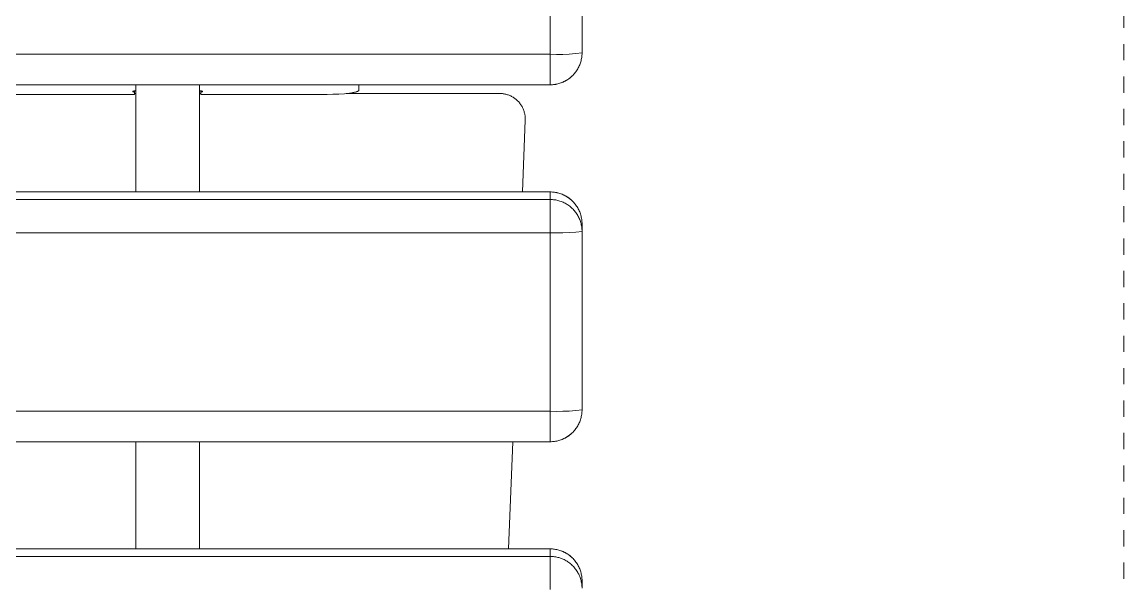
# Model space of a CAD drawing. Header units: inches. Extents: x -16 to 183, y -17 to 123.
# Drawn here: x 59.72 to 66.53, y 80.68 to 84.17 of the extents above; entities that cross this region are included whole.
import ezdxf

# ---------------------------------------------------------------- set-up
doc = ezdxf.new("R2010")
doc.units = ezdxf.units.IN
doc.linetypes.add('HIDDEN', pattern=[1.905, 1.27, -0.635])
doc.layers.add('ZANO_R', color=7, linetype='Continuous', lineweight=0)
doc.layers.add('ZANO_R_przerywana', color=250, linetype='HIDDEN', lineweight=0)

msp = doc.modelspace()

# ---------------------------------------------------------------- linework, layer by layer
at = {"layer": 'ZANO_R'}
for p, q in [((62.98564, 83.97216), (62.98564, 85.07354)), ((63.18249, 84.69473), (63.18249, 83.98047)), ((63.18249, 84.10251), (63.18249, 84.02721)), ((-7.48676, 83.97216), (62.98564, 83.97216)), ((62.98564, 83.83726), (62.98564, 83.97216)), ((62.98564, 83.97216), (63.02508, 83.97117)), ((63.02508, 83.97117), (63.06453, 83.97151)), ((63.06453, 83.97151), (63.10394, 83.97317)), ((63.10394, 83.97317), (63.14328, 83.97616)), ((63.14328, 83.97616), (63.18249, 83.98047)), ((63.17281, 83.9195), (63.17057, 83.91301)), ((63.17483, 83.92607), (63.17281, 83.9195)), ((63.17661, 83.9327), (63.17483, 83.92607)), ((63.17816, 83.93939), (63.17661, 83.9327)), ((63.17947, 83.94613), (63.17816, 83.93939)), ((63.18055, 83.95291), (63.17947, 83.94613)), ((63.1814, 83.95973), (63.18055, 83.95291)), ((63.182, 83.96657), (63.1814, 83.95973)), ((63.18237, 83.97342), (63.182, 83.96657)), ((63.18249, 83.98029), (63.18237, 83.97342)), ((63.13187, 83.84868), (63.12718, 83.84366)), ((63.13637, 83.85386), (63.13187, 83.84868)), ((63.1407, 83.8592), (63.13637, 83.85386)), ((63.14483, 83.86468), (63.1407, 83.8592)), ((63.14877, 83.8703), (63.14483, 83.86468)), ((63.15252, 83.87606), (63.14877, 83.8703)), ((63.15606, 83.88194), (63.15252, 83.87606)), ((63.15939, 83.88795), (63.15606, 83.88194)), ((63.16251, 83.89406), (63.15939, 83.88795)), ((63.16542, 83.90028), (63.16251, 83.89406)), ((63.16811, 83.9066), (63.16542, 83.90028)), ((63.17057, 83.91301), (63.16811, 83.9066)), ((62.98564, 83.7838), (-7.48676, 83.7838)), ((62.98564, 83.78362), (-7.48676, 83.78362)), ((60.42659, 83.12232), (60.42659, 83.7838)), ((60.82029, 83.12232), (60.82029, 83.7838)), ((61.80454, 83.75094), (61.80454, 83.7838)), ((62.98564, 83.79579), (62.98564, 83.83726)), ((62.98564, 83.78618), (62.98564, 83.79579)), ((62.98564, 83.7841), (62.98564, 83.78618)), ((62.98564, 83.78368), (62.98564, 83.7841)), ((62.99244, 83.78392), (62.98564, 83.7838)), ((62.99251, 83.78374), (62.98564, 83.78362)), ((62.98564, 83.78362), (62.98564, 83.78368)), ((62.98564, 83.78366), (62.98564, 83.78363)), ((62.98564, 83.78363), (62.98564, 83.78363)), ((62.98564, 83.78363), (62.98564, 83.78362)), ((62.99922, 83.78427), (62.99244, 83.78392)), ((62.99937, 83.7841), (62.99251, 83.78374)), ((63.00599, 83.78485), (62.99922, 83.78427)), ((63.00621, 83.7847), (62.99937, 83.7841)), ((63.01274, 83.78567), (63.00599, 83.78485)), ((63.01302, 83.78554), (63.00621, 83.7847)), ((63.01945, 83.78672), (63.01274, 83.78567)), ((63.01981, 83.78661), (63.01302, 83.78554)), ((63.02612, 83.788), (63.01945, 83.78672)), ((63.02655, 83.78792), (63.01981, 83.78661)), ((63.03275, 83.78951), (63.02612, 83.788)), ((63.03324, 83.78946), (63.02655, 83.78792)), ((63.03931, 83.79125), (63.03275, 83.78951)), ((63.03987, 83.79124), (63.03324, 83.78946)), ((63.04582, 83.79321), (63.03931, 83.79125)), ((63.04644, 83.79325), (63.03987, 83.79124)), ((63.05225, 83.7954), (63.04582, 83.79321)), ((63.05293, 83.79548), (63.04644, 83.79325)), ((63.05861, 83.79781), (63.05225, 83.7954)), ((63.05934, 83.79794), (63.05293, 83.79548)), ((63.06487, 83.80043), (63.05861, 83.79781)), ((63.06566, 83.80062), (63.05934, 83.79794)), ((63.07105, 83.80327), (63.06487, 83.80043)), ((63.07189, 83.80352), (63.06566, 83.80062)), ((63.07712, 83.80633), (63.07105, 83.80327)), ((63.07801, 83.80664), (63.07189, 83.80352)), ((63.08308, 83.80958), (63.07712, 83.80633)), ((63.08401, 83.80997), (63.07801, 83.80664)), ((63.08892, 83.81305), (63.08308, 83.80958)), ((63.0899, 83.8135), (63.08401, 83.80997)), ((63.09465, 83.81671), (63.08892, 83.81305)), ((63.09566, 83.81724), (63.0899, 83.8135)), ((63.10024, 83.82057), (63.09465, 83.81671)), ((63.10129, 83.82118), (63.09566, 83.81724)), ((63.1057, 83.82461), (63.10024, 83.82057)), ((63.10677, 83.82531), (63.10129, 83.82118)), ((63.11101, 83.82885), (63.1057, 83.82461)), ((63.11211, 83.82963), (63.10677, 83.82531)), ((63.11618, 83.83326), (63.11101, 83.82885)), ((63.1173, 83.83413), (63.11211, 83.82963)), ((63.12119, 83.83785), (63.11618, 83.83326)), ((63.12232, 83.83881), (63.1173, 83.83413)), ((63.12718, 83.84366), (63.12232, 83.83881)), ((59.63919, 83.72476), (60.41872, 83.72476)), ((60.40718, 83.74256), (60.40719, 83.7426)), ((60.40718, 83.74253), (60.40718, 83.74256)), ((60.40718, 83.74249), (60.40718, 83.74253)), ((60.40719, 83.74246), (60.40718, 83.74249)), ((60.40719, 83.74263), (60.4072, 83.74266)), ((60.40719, 83.7426), (60.40719, 83.74263)), ((60.40719, 83.74243), (60.40719, 83.74246)), ((60.4072, 83.74239), (60.40719, 83.74243)), ((60.4072, 83.7427), (60.40721, 83.74273)), ((60.4072, 83.74266), (60.4072, 83.7427)), ((60.4072, 83.74236), (60.4072, 83.74239)), ((60.40721, 83.74232), (60.4072, 83.74236)), ((60.40721, 83.74273), (60.40722, 83.74276)), ((60.40722, 83.74229), (60.40721, 83.74232)), ((60.40722, 83.74276), (60.40724, 83.7428)), ((60.40724, 83.74226), (60.40722, 83.74229)), ((60.40724, 83.7428), (60.40725, 83.74283)), ((60.40725, 83.74222), (60.40724, 83.74226)), ((60.40725, 83.74283), (60.40727, 83.74287)), ((60.40727, 83.74219), (60.40725, 83.74222)), ((60.40727, 83.74287), (60.40728, 83.7429)), ((60.40728, 83.74216), (60.40727, 83.74219)), ((60.40728, 83.7429), (60.4073, 83.74293)), ((60.4073, 83.74212), (60.40728, 83.74216)), ((60.4073, 83.74293), (60.40732, 83.74297)), ((60.40732, 83.74209), (60.4073, 83.74212)), ((60.40732, 83.74297), (60.40735, 83.743)), ((60.40735, 83.74205), (60.40732, 83.74209)), ((60.40735, 83.743), (60.40737, 83.74303)), ((60.40737, 83.74202), (60.40735, 83.74205)), ((60.40737, 83.74303), (60.40739, 83.74307)), ((60.40739, 83.74199), (60.40737, 83.74202)), ((60.40739, 83.74307), (60.40742, 83.7431)), ((60.40742, 83.74195), (60.40739, 83.74199)), ((60.40742, 83.7431), (60.40745, 83.74314)), ((60.40745, 83.74192), (60.40742, 83.74195)), ((60.40745, 83.74314), (60.40748, 83.74317)), ((60.40748, 83.74189), (60.40745, 83.74192)), ((60.40748, 83.74317), (60.40751, 83.7432)), ((60.40751, 83.74185), (60.40748, 83.74189)), ((60.40751, 83.7432), (60.40755, 83.74324)), ((60.40755, 83.74182), (60.40751, 83.74185)), ((60.40755, 83.74324), (60.40758, 83.74327)), ((60.40758, 83.74179), (60.40755, 83.74182)), ((60.40758, 83.74327), (60.40762, 83.7433)), ((60.40762, 83.74175), (60.40758, 83.74179)), ((60.40762, 83.7433), (60.40766, 83.74334)), ((60.40766, 83.74172), (60.40762, 83.74175)), ((60.40766, 83.74334), (60.4077, 83.74337)), ((60.4077, 83.74169), (60.40766, 83.74172)), ((60.4077, 83.74337), (60.40774, 83.7434)), ((60.40774, 83.74165), (60.4077, 83.74169)), ((60.40774, 83.7434), (60.40778, 83.74344)), ((60.40778, 83.74162), (60.40774, 83.74165)), ((60.40778, 83.74344), (60.40783, 83.74347)), ((60.40783, 83.74159), (60.40778, 83.74162)), ((60.40783, 83.74347), (60.40792, 83.74353)), ((60.40792, 83.74152), (60.40783, 83.74159)), ((60.40792, 83.74353), (60.40802, 83.7436)), ((60.40802, 83.74146), (60.40792, 83.74152)), ((60.40802, 83.7436), (60.40813, 83.74367)), ((60.40813, 83.74139), (60.40802, 83.74146)), ((60.40813, 83.74367), (60.40824, 83.74373)), ((60.40824, 83.74132), (60.40813, 83.74139)), ((60.40824, 83.74373), (60.40836, 83.7438)), ((60.40836, 83.74126), (60.40824, 83.74132)), ((60.40836, 83.7438), (60.40848, 83.74386)), ((60.40848, 83.74119), (60.40836, 83.74126)), ((60.40848, 83.74386), (60.40861, 83.74393)), ((60.40861, 83.74113), (60.40848, 83.74119)), ((60.40861, 83.74393), (60.40875, 83.74399)), ((60.40875, 83.74107), (60.40861, 83.74113)), ((60.40875, 83.74399), (60.40904, 83.74412)), ((60.40904, 83.74094), (60.40875, 83.74107)), ((60.40904, 83.74412), (60.40935, 83.74424)), ((60.40935, 83.74081), (60.40904, 83.74094)), ((60.40935, 83.74424), (60.40969, 83.74437)), ((60.40969, 83.74069), (60.40935, 83.74081)), ((60.40969, 83.74437), (60.41004, 83.74449)), ((60.41004, 83.74057), (60.40969, 83.74069)), ((60.41004, 83.74449), (60.41042, 83.74461)), ((60.41042, 83.74045), (60.41004, 83.74057)), ((60.41042, 83.74461), (60.41124, 83.74484)), ((60.41124, 83.74021), (60.41042, 83.74045)), ((60.41124, 83.74484), (60.41213, 83.74507)), ((60.41213, 83.73999), (60.41124, 83.74021)), ((60.41213, 83.74507), (60.41309, 83.74529)), ((60.41309, 83.73977), (60.41213, 83.73999)), ((60.41309, 83.74529), (60.41411, 83.74549)), ((60.41411, 83.73956), (60.41309, 83.73977)), ((60.41411, 83.74549), (60.41633, 83.74588)), ((60.41633, 83.73917), (60.41411, 83.73956)), ((60.41633, 83.74588), (60.41872, 83.74623)), ((60.41872, 83.73883), (60.41633, 83.73917)), ((60.41872, 83.74623), (60.42265, 83.74669)), ((60.41872, 83.73883), (60.41872, 83.74623)), ((60.41872, 83.72476), (60.41872, 83.73883)), ((60.42659, 83.72999), (60.41872, 83.72999)), ((60.42265, 83.74669), (60.42659, 83.74704)), ((60.82029, 83.74704), (60.82423, 83.74669)), ((60.82816, 83.72999), (60.82029, 83.72999)), ((60.82423, 83.74669), (60.82816, 83.74623)), ((60.82816, 83.74623), (60.83055, 83.74588)), ((60.82816, 83.74623), (60.82816, 83.73883)), ((60.83055, 83.73917), (60.82816, 83.73883)), ((60.82816, 83.73883), (60.82816, 83.72476)), ((60.82816, 83.72476), (61.60769, 83.72476)), ((60.83055, 83.74588), (60.83276, 83.74549)), ((60.83276, 83.73956), (60.83055, 83.73917)), ((60.83276, 83.74549), (60.83379, 83.74529)), ((60.83379, 83.73977), (60.83276, 83.73956)), ((60.83379, 83.74529), (60.83475, 83.74507)), ((60.83475, 83.73999), (60.83379, 83.73977)), ((60.83475, 83.74507), (60.83564, 83.74484)), ((60.83564, 83.74021), (60.83475, 83.73999)), ((60.83564, 83.74484), (60.83646, 83.74461)), ((60.83646, 83.74045), (60.83564, 83.74021)), ((60.83646, 83.74461), (60.83683, 83.74449)), ((60.83683, 83.74057), (60.83646, 83.74045)), ((60.83683, 83.74449), (60.83719, 83.74437)), ((60.83719, 83.74069), (60.83683, 83.74057)), ((60.83719, 83.74437), (60.83753, 83.74424)), ((60.83753, 83.74081), (60.83719, 83.74069)), ((60.83753, 83.74424), (60.83784, 83.74412)), ((60.83784, 83.74094), (60.83753, 83.74081)), ((60.83784, 83.74412), (60.83813, 83.74399)), ((60.83813, 83.74107), (60.83784, 83.74094)), ((60.83813, 83.74399), (60.83827, 83.74393)), ((60.83827, 83.74113), (60.83813, 83.74107)), ((60.83827, 83.74393), (60.8384, 83.74386)), ((60.8384, 83.74119), (60.83827, 83.74113)), ((60.8384, 83.74386), (60.83852, 83.7438)), ((60.83852, 83.74126), (60.8384, 83.74119)), ((60.83852, 83.7438), (60.83864, 83.74373)), ((60.83864, 83.74132), (60.83852, 83.74126)), ((60.83864, 83.74373), (60.83875, 83.74367)), ((60.83875, 83.74139), (60.83864, 83.74132)), ((60.83875, 83.74367), (60.83886, 83.7436)), ((60.83886, 83.74146), (60.83875, 83.74139)), ((60.83886, 83.7436), (60.83896, 83.74353)), ((60.83896, 83.74152), (60.83886, 83.74146)), ((60.83896, 83.74353), (60.83905, 83.74347)), ((60.83905, 83.74159), (60.83896, 83.74152)), ((60.83905, 83.74347), (60.8391, 83.74344)), ((60.8391, 83.74162), (60.83905, 83.74159)), ((60.8391, 83.74344), (60.83914, 83.7434)), ((60.83914, 83.74165), (60.8391, 83.74162)), ((60.83914, 83.7434), (60.83918, 83.74337)), ((60.83918, 83.74169), (60.83914, 83.74165)), ((60.83918, 83.74337), (60.83922, 83.74334)), ((60.83922, 83.74172), (60.83918, 83.74169)), ((60.83922, 83.74334), (60.83926, 83.7433)), ((60.83926, 83.74175), (60.83922, 83.74172)), ((60.83926, 83.7433), (60.8393, 83.74327)), ((60.8393, 83.74179), (60.83926, 83.74175)), ((60.8393, 83.74327), (60.83933, 83.74324)), ((60.83933, 83.74182), (60.8393, 83.74179)), ((60.83933, 83.74324), (60.83937, 83.7432)), ((60.83937, 83.74185), (60.83933, 83.74182)), ((60.83937, 83.7432), (60.8394, 83.74317)), ((60.8394, 83.74189), (60.83937, 83.74185)), ((60.8394, 83.74317), (60.83943, 83.74314)), ((60.83943, 83.74192), (60.8394, 83.74189)), ((60.83943, 83.74314), (60.83946, 83.7431)), ((60.83946, 83.74195), (60.83943, 83.74192)), ((60.83946, 83.7431), (60.83948, 83.74307)), ((60.83948, 83.74199), (60.83946, 83.74195)), ((60.83948, 83.74307), (60.83951, 83.74303)), ((60.83951, 83.74202), (60.83948, 83.74199)), ((60.83951, 83.74303), (60.83953, 83.743)), ((60.83953, 83.74205), (60.83951, 83.74202)), ((60.83953, 83.743), (60.83956, 83.74297)), ((60.83956, 83.74209), (60.83953, 83.74205)), ((60.83956, 83.74297), (60.83958, 83.74293)), ((60.83958, 83.74212), (60.83956, 83.74209)), ((60.83958, 83.74293), (60.8396, 83.7429)), ((60.8396, 83.74216), (60.83958, 83.74212)), ((60.8396, 83.7429), (60.83961, 83.74287)), ((60.83961, 83.74219), (60.8396, 83.74216)), ((60.83961, 83.74287), (60.83963, 83.74283)), ((60.83963, 83.74222), (60.83961, 83.74219)), ((60.83963, 83.74283), (60.83964, 83.7428)), ((60.83964, 83.74226), (60.83963, 83.74222)), ((60.83964, 83.7428), (60.83965, 83.74276)), ((60.83965, 83.74229), (60.83964, 83.74226)), ((60.83965, 83.74276), (60.83967, 83.74273)), ((60.83967, 83.74232), (60.83965, 83.74229)), ((60.83967, 83.74273), (60.83967, 83.7427)), ((60.83967, 83.7427), (60.83968, 83.74266)), ((60.83968, 83.74239), (60.83967, 83.74236)), ((60.83967, 83.74236), (60.83967, 83.74232)), ((60.83968, 83.74266), (60.83969, 83.74263)), ((60.83969, 83.74243), (60.83968, 83.74239)), ((60.83969, 83.74263), (60.83969, 83.7426)), ((60.83969, 83.7426), (60.83969, 83.74256)), ((60.83969, 83.74256), (60.8397, 83.74253)), ((60.8397, 83.74253), (60.83969, 83.74249)), ((60.83969, 83.74249), (60.83969, 83.74246)), ((60.83969, 83.74246), (60.83969, 83.74243)), ((61.60769, 83.72476), (61.64351, 83.7252)), ((61.64351, 83.7252), (61.68015, 83.7266)), ((61.68015, 83.7266), (61.71541, 83.72903)), ((61.71541, 83.72903), (61.73177, 83.73062)), ((62.67427, 83.72999), (61.72572, 83.72999)), ((61.73177, 83.73062), (61.74689, 83.73243)), ((61.74689, 83.73243), (61.76052, 83.73444)), ((61.76052, 83.73444), (61.76671, 83.73551)), ((61.76671, 83.73551), (61.77245, 83.73662)), ((61.77245, 83.73662), (61.77774, 83.73775)), ((61.77774, 83.73775), (61.78255, 83.73892)), ((61.78255, 83.73892), (61.78688, 83.7401)), ((61.78688, 83.7401), (61.78886, 83.7407)), ((61.78886, 83.7407), (61.79072, 83.74131)), ((61.79072, 83.74131), (61.79246, 83.74191)), ((61.79246, 83.74191), (61.79407, 83.74252)), ((61.79407, 83.74252), (61.79557, 83.74313)), ((61.79557, 83.74313), (61.79694, 83.74374)), ((61.79694, 83.74374), (61.79758, 83.74404)), ((61.79758, 83.74404), (61.7982, 83.74435)), ((61.7982, 83.74435), (61.79878, 83.74465)), ((61.79878, 83.74465), (61.79933, 83.74496)), ((61.79933, 83.74496), (61.79986, 83.74527)), ((61.79986, 83.74527), (61.80035, 83.74557)), ((61.80035, 83.74557), (61.80082, 83.74587)), ((61.80082, 83.74587), (61.80125, 83.74618)), ((61.80125, 83.74618), (61.80166, 83.74648)), ((61.80166, 83.74648), (61.80186, 83.74663)), ((61.80186, 83.74663), (61.80204, 83.74679)), ((61.80204, 83.74679), (61.80222, 83.74694)), ((61.80222, 83.74694), (61.8024, 83.74709)), ((61.8024, 83.74709), (61.80256, 83.74724)), ((61.80256, 83.74724), (61.80272, 83.74739)), ((61.80272, 83.74739), (61.80287, 83.74754)), ((61.80287, 83.74754), (61.80302, 83.74769)), ((61.80302, 83.74769), (61.80316, 83.74784)), ((61.80316, 83.74784), (61.80329, 83.74799)), ((61.80329, 83.74799), (61.80341, 83.74814)), ((61.80341, 83.74814), (61.80353, 83.74829)), ((61.80353, 83.74829), (61.80364, 83.74844)), ((61.80364, 83.74844), (61.80374, 83.74859)), ((61.80374, 83.74859), (61.80384, 83.74874)), ((61.80384, 83.74874), (61.80393, 83.74889)), ((61.80393, 83.74889), (61.80402, 83.74904)), ((61.80402, 83.74904), (61.8041, 83.74918)), ((61.8041, 83.74918), (61.80417, 83.74933)), ((61.80417, 83.74933), (61.80423, 83.74948)), ((61.80423, 83.74948), (61.80429, 83.74963)), ((61.80429, 83.74963), (61.80435, 83.74977)), ((61.80435, 83.74977), (61.80439, 83.74992)), ((61.80439, 83.74992), (61.80443, 83.75007)), ((61.80443, 83.75007), (61.80447, 83.75021)), ((61.80447, 83.75021), (61.80449, 83.75036)), ((61.80449, 83.75036), (61.80451, 83.75051)), ((61.80451, 83.75051), (61.80453, 83.75065)), ((61.80453, 83.75065), (61.80454, 83.7508)), ((61.80454, 83.7508), (61.80454, 83.75094)), ((62.67427, 83.72999), (62.67966, 83.7299)), ((62.67966, 83.7299), (62.68505, 83.72962)), ((62.68505, 83.72962), (62.69042, 83.72916)), ((62.69042, 83.72916), (62.69577, 83.72852)), ((62.69577, 83.72852), (62.7011, 83.72769)), ((62.7011, 83.72769), (62.7064, 83.72668)), ((62.7064, 83.72668), (62.71166, 83.72549)), ((62.71166, 83.72549), (62.71688, 83.72412)), ((62.71688, 83.72412), (62.72204, 83.72257)), ((62.72204, 83.72257), (62.72716, 83.72085)), ((62.72716, 83.72085), (62.7322, 83.71895)), ((62.7322, 83.71895), (62.73718, 83.71688)), ((62.73718, 83.71688), (62.74209, 83.71464)), ((62.74209, 83.71464), (62.74692, 83.71223)), ((62.74692, 83.71223), (62.75166, 83.70966)), ((62.75166, 83.70966), (62.75631, 83.70693)), ((62.75631, 83.70693), (62.76087, 83.70404)), ((62.76087, 83.70404), (62.76532, 83.701)), ((62.76532, 83.701), (62.76967, 83.69781)), ((62.76967, 83.69781), (62.7739, 83.69447)), ((62.7739, 83.69447), (62.77802, 83.69098)), ((62.77802, 83.69098), (62.78201, 83.68736)), ((62.78201, 83.68736), (62.78588, 83.6836)), ((62.78588, 83.6836), (62.78962, 83.67972)), ((62.78962, 83.67972), (62.79323, 83.6757)), ((62.79323, 83.6757), (62.79669, 83.67157)), ((62.79669, 83.67157), (62.80001, 83.66732)), ((62.80001, 83.66732), (62.80318, 83.66296)), ((62.80318, 83.66296), (62.8062, 83.65849)), ((62.8062, 83.65849), (62.80907, 83.65392)), ((62.80907, 83.65392), (62.81178, 83.64926)), ((62.81178, 83.64926), (62.81433, 83.6445)), ((62.81433, 83.6445), (62.81671, 83.63967)), ((62.81671, 83.63967), (62.81893, 83.63475)), ((62.81893, 83.63475), (62.82097, 83.62976)), ((62.82097, 83.62976), (62.82285, 83.6247)), ((62.82285, 83.6247), (62.82455, 83.61958)), ((62.82455, 83.61958), (62.82607, 83.61441)), ((62.82607, 83.61441), (62.82742, 83.60919)), ((62.82742, 83.60919), (62.82858, 83.60392)), ((62.82858, 83.60392), (62.82957, 83.59862)), ((62.82957, 83.59862), (62.83037, 83.59328)), ((62.83037, 83.59328), (62.83099, 83.58793)), ((62.83099, 83.58793), (62.83143, 83.58255)), ((62.83143, 83.58255), (62.83168, 83.57716)), ((62.83168, 83.57716), (62.83174, 83.57177)), ((62.81432, 83.12232), (62.83163, 83.56638)), ((62.83174, 83.57177), (62.83163, 83.56638)), ((-7.48676, 83.1225), (62.98564, 83.1225)), ((62.98564, 83.12232), (-7.48676, 83.12232)), ((62.98564, 83.1225), (62.99244, 83.12238)), ((62.98564, 83.12232), (62.98564, 83.12246)), ((62.98564, 83.07577), (62.98564, 83.12232)), ((62.98564, 83.12232), (62.99251, 83.1222)), ((62.99244, 83.12238), (62.99923, 83.12203)), ((62.99251, 83.1222), (62.99937, 83.12185)), ((62.99923, 83.12203), (63.00601, 83.12144)), ((62.99937, 83.12185), (63.00621, 83.12125)), ((63.00601, 83.12144), (63.01276, 83.12062)), ((63.00621, 83.12125), (63.01303, 83.12042)), ((63.01276, 83.12062), (63.01947, 83.11957)), ((63.01303, 83.12042), (63.01981, 83.11935)), ((63.01947, 83.11957), (63.02615, 83.11828)), ((63.01981, 83.11935), (63.02655, 83.11804)), ((63.02615, 83.11828), (63.03278, 83.11677)), ((63.02655, 83.11804), (63.03325, 83.1165)), ((63.03278, 83.11677), (63.03935, 83.11503)), ((63.03325, 83.1165), (63.03988, 83.11472)), ((63.03935, 83.11503), (63.04586, 83.11306)), ((63.03988, 83.11472), (63.04645, 83.11272)), ((63.04586, 83.11306), (63.0523, 83.11087)), ((63.04645, 83.11272), (63.05294, 83.11048)), ((63.0523, 83.11087), (63.05865, 83.10846)), ((63.05294, 83.11048), (63.05936, 83.10803)), ((63.05865, 83.10846), (63.06492, 83.10583)), ((63.05936, 83.10803), (63.06568, 83.10535)), ((63.06492, 83.10583), (63.0711, 83.10298)), ((63.06568, 83.10535), (63.07191, 83.10245)), ((63.0711, 83.10298), (63.07717, 83.09992)), ((63.07191, 83.10245), (63.07803, 83.09933)), ((63.07717, 83.09992), (63.08314, 83.09666)), ((63.07803, 83.09933), (63.08404, 83.096)), ((-7.48676, 83.07577), (62.98564, 83.07577)), ((62.98564, 82.87078), (62.98564, 83.07577)), ((62.98564, 83.07577), (62.99251, 83.07565)), ((62.99251, 83.07565), (62.99937, 83.0753)), ((62.99937, 83.0753), (63.00621, 83.0747)), ((63.00621, 83.0747), (63.01303, 83.07387)), ((63.01303, 83.07387), (63.01981, 83.0728)), ((63.01981, 83.0728), (63.02655, 83.07149)), ((63.02655, 83.07149), (63.03325, 83.06995)), ((63.03325, 83.06995), (63.03988, 83.06817)), ((63.03988, 83.06817), (63.04645, 83.06617)), ((63.04645, 83.06617), (63.05294, 83.06393)), ((63.05294, 83.06393), (63.05936, 83.06148)), ((63.05936, 83.06148), (63.06568, 83.0588)), ((63.06568, 83.0588), (63.07191, 83.0559)), ((63.07191, 83.0559), (63.07803, 83.05278)), ((63.07803, 83.05278), (63.08404, 83.04945)), ((63.08314, 83.09666), (63.08899, 83.09319)), ((63.08404, 83.096), (63.08992, 83.09247)), ((63.08404, 83.04945), (63.08992, 83.04592)), ((63.08899, 83.09319), (63.09471, 83.08952)), ((63.08992, 83.09247), (63.09569, 83.08873)), ((63.08992, 83.04592), (63.09569, 83.04218)), ((63.09471, 83.08952), (63.10031, 83.08565)), ((63.09569, 83.08873), (63.10131, 83.08479)), ((63.09569, 83.04218), (63.10131, 83.03824)), ((63.10031, 83.08565), (63.10576, 83.0816)), ((63.10131, 83.08479), (63.1068, 83.08066)), ((63.10131, 83.03824), (63.1068, 83.03411)), ((63.10576, 83.0816), (63.11108, 83.07736)), ((63.1068, 83.08066), (63.11214, 83.07634)), ((63.1068, 83.03411), (63.11214, 83.02979)), ((63.11108, 83.07736), (63.11624, 83.07293)), ((63.11214, 83.07634), (63.11733, 83.07184)), ((63.11624, 83.07293), (63.12125, 83.06834)), ((63.11733, 83.07184), (63.12235, 83.06716)), ((63.12235, 83.06716), (63.12721, 83.0623)), ((63.12721, 83.0623), (63.13189, 83.05728)), ((63.13189, 83.05728), (63.1364, 83.0521)), ((63.1364, 83.0521), (63.14073, 83.04677)), ((63.14073, 83.04677), (63.14486, 83.04128)), ((63.14486, 83.04128), (63.14881, 83.03566)), ((63.14881, 83.03566), (63.15255, 83.0299)), ((63.11214, 83.02979), (63.11733, 83.02529)), ((63.11733, 83.02529), (63.12235, 83.02061)), ((63.12235, 83.02061), (63.12721, 83.01575)), ((63.12721, 83.01575), (63.13189, 83.01073)), ((63.13189, 83.01073), (63.1364, 83.00555)), ((63.1364, 83.00555), (63.14073, 83.00022)), ((63.14073, 83.00022), (63.14486, 82.99473)), ((63.14486, 82.99473), (63.14881, 82.98911)), ((63.14881, 82.98911), (63.15255, 82.98335)), ((63.15255, 83.0299), (63.15609, 83.02402)), ((63.15255, 82.98335), (63.15609, 82.97747)), ((63.15609, 83.02402), (63.15942, 83.01801)), ((63.15609, 82.97747), (63.15942, 82.97146)), ((63.15942, 83.01801), (63.16254, 83.01189)), ((63.15942, 82.97146), (63.16254, 82.96534)), ((63.16254, 83.01189), (63.16545, 83.00567)), ((63.16254, 82.96534), (63.16545, 82.95912)), ((63.16545, 83.00567), (63.16813, 82.99935)), ((63.16813, 82.99935), (63.1706, 82.99294)), ((63.1706, 82.99294), (63.17284, 82.98644)), ((63.17284, 82.98644), (63.17485, 82.97988)), ((63.17485, 82.97988), (63.17663, 82.97324)), ((63.17663, 82.97324), (63.17818, 82.96655)), ((63.17818, 82.96655), (63.17949, 82.95981)), ((63.16545, 82.95912), (63.16813, 82.9528)), ((63.16813, 82.9528), (63.1706, 82.94639)), ((63.1706, 82.94639), (63.17284, 82.9399)), ((63.17284, 82.9399), (63.17485, 82.93333)), ((63.17485, 82.93333), (63.17663, 82.92669)), ((63.17663, 82.92669), (63.17818, 82.92)), ((63.17818, 82.92), (63.17949, 82.91326)), ((63.17949, 82.95981), (63.18057, 82.95303)), ((63.17949, 82.91326), (63.18057, 82.90648)), ((63.18057, 82.95303), (63.18141, 82.94621)), ((63.18057, 82.90648), (63.18141, 82.89966)), ((63.18141, 82.94621), (63.18201, 82.93937)), ((63.18141, 82.89966), (63.18201, 82.89282)), ((63.18201, 82.93937), (63.18237, 82.93251)), ((63.18237, 82.93251), (63.18249, 82.92565)), ((63.18249, 82.92565), (63.18249, 82.88346)), ((62.98564, 82.87078), (-7.48676, 82.87078)), ((62.98564, 81.76941), (62.98564, 82.87078)), ((62.98564, 82.87078), (63.02508, 82.86979)), ((63.02508, 82.86979), (63.06453, 82.87013)), ((63.06453, 82.87013), (63.10394, 82.8718)), ((63.10394, 82.8718), (63.14328, 82.87479)), ((63.14328, 82.87479), (63.18249, 82.8791)), ((63.18201, 82.89282), (63.18237, 82.88596)), ((63.18237, 82.88596), (63.18249, 82.8791)), ((63.18249, 81.82445), (63.18249, 82.87891)), ((63.18249, 81.82445), (63.18249, 81.77772)), ((-7.48676, 81.76941), (62.98564, 81.76941)), ((62.98564, 81.63451), (62.98564, 81.76941)), ((62.98564, 81.76941), (63.02508, 81.76842)), ((63.02508, 81.76842), (63.06453, 81.76875)), ((63.06453, 81.76875), (63.10394, 81.77042)), ((63.10394, 81.77042), (63.14328, 81.77341)), ((63.14328, 81.77341), (63.18249, 81.77772)), ((63.17947, 81.74337), (63.17816, 81.73663)), ((63.18055, 81.75016), (63.17947, 81.74337)), ((63.1814, 81.75697), (63.18055, 81.75016)), ((63.182, 81.76381), (63.1814, 81.75697)), ((63.18237, 81.77067), (63.182, 81.76381)), ((63.18249, 81.77753), (63.18237, 81.77067)), ((63.15252, 81.6733), (63.14877, 81.66755)), ((63.15606, 81.67919), (63.15252, 81.6733)), ((63.15939, 81.68519), (63.15606, 81.67919)), ((63.16251, 81.69131), (63.15939, 81.68519)), ((63.16542, 81.69753), (63.16251, 81.69131)), ((63.16811, 81.70385), (63.16542, 81.69753)), ((63.17057, 81.71026), (63.16811, 81.70385)), ((63.17281, 81.71675), (63.17057, 81.71026)), ((63.17483, 81.72331), (63.17281, 81.71675)), ((63.17661, 81.72994), (63.17483, 81.72331)), ((63.17816, 81.73663), (63.17661, 81.72994)), ((62.98564, 81.59303), (62.98564, 81.63451)), ((63.07712, 81.60357), (63.07105, 81.60052)), ((63.07801, 81.60388), (63.07189, 81.60077)), ((63.08308, 81.60683), (63.07712, 81.60357)), ((63.08401, 81.60721), (63.07801, 81.60388)), ((63.08892, 81.61029), (63.08308, 81.60683)), ((63.0899, 81.61074), (63.08401, 81.60721)), ((63.09465, 81.61395), (63.08892, 81.61029)), ((63.09566, 81.61448), (63.0899, 81.61074)), ((63.10024, 81.61781), (63.09465, 81.61395)), ((63.10129, 81.61842), (63.09566, 81.61448)), ((63.1057, 81.62186), (63.10024, 81.61781)), ((63.10677, 81.62255), (63.10129, 81.61842)), ((63.11101, 81.62609), (63.1057, 81.62186)), ((63.11211, 81.62687), (63.10677, 81.62255)), ((63.11618, 81.6305), (63.11101, 81.62609)), ((63.1173, 81.63137), (63.11211, 81.62687)), ((63.12119, 81.6351), (63.11618, 81.6305)), ((63.12232, 81.63605), (63.1173, 81.63137)), ((63.12718, 81.64091), (63.12232, 81.63605)), ((63.13187, 81.64593), (63.12718, 81.64091)), ((63.13637, 81.65111), (63.13187, 81.64593)), ((63.1407, 81.65644), (63.13637, 81.65111)), ((63.14483, 81.66192), (63.1407, 81.65644)), ((63.14877, 81.66755), (63.14483, 81.66192)), ((62.98564, 81.58104), (-7.48676, 81.58104)), ((62.98564, 81.58087), (-7.48676, 81.58087)), ((60.42659, 80.91956), (60.42659, 81.58104)), ((60.82029, 80.91956), (60.82029, 81.58104)), ((62.72845, 80.91956), (62.75424, 81.58104)), ((62.98564, 81.58343), (62.98564, 81.59303)), ((62.98564, 81.58134), (62.98564, 81.58343)), ((62.98564, 81.58093), (62.98564, 81.58134)), ((62.99244, 81.58116), (62.98564, 81.58104)), ((62.99251, 81.58099), (62.98564, 81.58087)), ((62.98564, 81.58087), (62.98564, 81.58093)), ((62.98564, 81.58091), (62.98564, 81.58088)), ((62.98564, 81.58088), (62.98564, 81.58087)), ((62.98564, 81.58087), (62.98564, 81.58087)), ((62.99922, 81.58151), (62.99244, 81.58116)), ((62.99937, 81.58135), (62.99251, 81.58099)), ((63.00599, 81.5821), (62.99922, 81.58151)), ((63.00621, 81.58194), (62.99937, 81.58135)), ((63.01274, 81.58291), (63.00599, 81.5821)), ((63.01302, 81.58278), (63.00621, 81.58194)), ((63.01945, 81.58396), (63.01274, 81.58291)), ((63.01981, 81.58385), (63.01302, 81.58278)), ((63.02612, 81.58525), (63.01945, 81.58396)), ((63.02655, 81.58516), (63.01981, 81.58385)), ((63.03275, 81.58676), (63.02612, 81.58525)), ((63.03324, 81.58671), (63.02655, 81.58516)), ((63.03931, 81.58849), (63.03275, 81.58676)), ((63.03987, 81.58848), (63.03324, 81.58671)), ((63.04582, 81.59046), (63.03931, 81.58849)), ((63.04644, 81.59049), (63.03987, 81.58848)), ((63.05225, 81.59264), (63.04582, 81.59046)), ((63.05293, 81.59273), (63.04644, 81.59049)), ((63.05861, 81.59505), (63.05225, 81.59264)), ((63.05934, 81.59518), (63.05293, 81.59273)), ((63.06487, 81.59768), (63.05861, 81.59505)), ((63.06566, 81.59787), (63.05934, 81.59518)), ((63.07105, 81.60052), (63.06487, 81.59768)), ((63.07189, 81.60077), (63.06566, 81.59787)), ((-7.48676, 80.91974), (62.98564, 80.91974)), ((62.98564, 80.91956), (-7.48676, 80.91956)), ((-7.48676, 80.87301), (62.98564, 80.87301)), ((62.98564, 80.91974), (62.99244, 80.91962)), ((62.98564, 80.91956), (62.98564, 80.9197)), ((62.98564, 80.87301), (62.98564, 80.91956)), ((62.98564, 80.91956), (62.99251, 80.91945)), ((62.98564, 80.66803), (62.98564, 80.87301)), ((62.98564, 80.87301), (62.99251, 80.8729)), ((62.99244, 80.91962), (62.99923, 80.91927)), ((62.99251, 80.91945), (62.99937, 80.91909)), ((62.99251, 80.8729), (62.99937, 80.87254)), ((62.99923, 80.91927), (63.00601, 80.91868)), ((62.99937, 80.91909), (63.00621, 80.9185)), ((62.99937, 80.87254), (63.00621, 80.87195)), ((63.00601, 80.91868), (63.01276, 80.91786)), ((63.00621, 80.9185), (63.01303, 80.91766)), ((63.00621, 80.87195), (63.01303, 80.87111)), ((63.01276, 80.91786), (63.01947, 80.91681)), ((63.01303, 80.91766), (63.01981, 80.91659)), ((63.01303, 80.87111), (63.01981, 80.87004)), ((63.01947, 80.91681), (63.02615, 80.91553)), ((63.01981, 80.91659), (63.02655, 80.91528)), ((63.01981, 80.87004), (63.02655, 80.86873)), ((63.02615, 80.91553), (63.03278, 80.91401)), ((63.02655, 80.91528), (63.03325, 80.91374)), ((63.02655, 80.86873), (63.03325, 80.86719)), ((63.03278, 80.91401), (63.03935, 80.91227)), ((63.03325, 80.91374), (63.03988, 80.91197)), ((63.03325, 80.86719), (63.03988, 80.86542)), ((63.03935, 80.91227), (63.04586, 80.9103)), ((63.03988, 80.91197), (63.04645, 80.90996)), ((63.03988, 80.86542), (63.04645, 80.86341)), ((63.04586, 80.9103), (63.0523, 80.90811)), ((63.04645, 80.90996), (63.05294, 80.90773)), ((63.04645, 80.86341), (63.05294, 80.86118)), ((63.0523, 80.90811), (63.05865, 80.9057)), ((63.05294, 80.90773), (63.05936, 80.90527)), ((63.05294, 80.86118), (63.05936, 80.85872)), ((63.05865, 80.9057), (63.06492, 80.90307)), ((63.05936, 80.90527), (63.06568, 80.90259)), ((63.05936, 80.85872), (63.06568, 80.85604)), ((63.06492, 80.90307), (63.0711, 80.90022)), ((63.06568, 80.90259), (63.07191, 80.89969)), ((63.06568, 80.85604), (63.07191, 80.85314)), ((63.0711, 80.90022), (63.07717, 80.89717)), ((63.07191, 80.89969), (63.07803, 80.89657)), ((63.07717, 80.89717), (63.08314, 80.8939)), ((63.07803, 80.89657), (63.08404, 80.89325)), ((63.08314, 80.8939), (63.08899, 80.89043)), ((63.08404, 80.89325), (63.08992, 80.88971)), ((63.08899, 80.89043), (63.09471, 80.88676)), ((63.08992, 80.88971), (63.09569, 80.88597)), ((63.09471, 80.88676), (63.10031, 80.8829)), ((63.09569, 80.88597), (63.10131, 80.88204)), ((63.10031, 80.8829), (63.10576, 80.87884)), ((63.10131, 80.88204), (63.1068, 80.87791)), ((63.10576, 80.87884), (63.11108, 80.8746)), ((63.1068, 80.87791), (63.11214, 80.87359)), ((63.11108, 80.8746), (63.11624, 80.87018)), ((63.11214, 80.87359), (63.11733, 80.86908)), ((63.11624, 80.87018), (63.12125, 80.86558)), ((63.11733, 80.86908), (63.12235, 80.8644)), ((63.12235, 80.8644), (63.12721, 80.85955)), ((63.12721, 80.85955), (63.13189, 80.85453)), ((63.13189, 80.85453), (63.1364, 80.84935)), ((63.07191, 80.85314), (63.07803, 80.85002)), ((63.07803, 80.85002), (63.08404, 80.8467)), ((63.08404, 80.8467), (63.08992, 80.84316)), ((63.08992, 80.84316), (63.09569, 80.83942)), ((63.09569, 80.83942), (63.10131, 80.83549)), ((63.10131, 80.83549), (63.1068, 80.83136)), ((63.1068, 80.83136), (63.11214, 80.82704)), ((63.11214, 80.82704), (63.11733, 80.82253)), ((63.11733, 80.82253), (63.12235, 80.81785)), ((63.12235, 80.81785), (63.12721, 80.813)), ((63.12721, 80.813), (63.13189, 80.80798)), ((63.13189, 80.80798), (63.1364, 80.8028)), ((63.1364, 80.84935), (63.14073, 80.84401)), ((63.1364, 80.8028), (63.14073, 80.79746)), ((63.14073, 80.84401), (63.14486, 80.83853)), ((63.14073, 80.79746), (63.14486, 80.79198)), ((63.14486, 80.83853), (63.14881, 80.8329)), ((63.14486, 80.79198), (63.14881, 80.78635)), ((63.14881, 80.8329), (63.15255, 80.82714)), ((63.14881, 80.78635), (63.15255, 80.78059)), ((63.15255, 80.82714), (63.15609, 80.82126)), ((63.15609, 80.82126), (63.15942, 80.81525)), ((63.15942, 80.81525), (63.16254, 80.80914)), ((63.16254, 80.80914), (63.16545, 80.80291)), ((63.16545, 80.80291), (63.16813, 80.79659)), ((63.16813, 80.79659), (63.1706, 80.79018)), ((63.1706, 80.79018), (63.17284, 80.78369)), ((63.15255, 80.78059), (63.15609, 80.77471)), ((63.15609, 80.77471), (63.15942, 80.7687)), ((63.15942, 80.7687), (63.16254, 80.76259)), ((63.16254, 80.76259), (63.16545, 80.75636)), ((63.16545, 80.75636), (63.16813, 80.75004)), ((63.16813, 80.75004), (63.1706, 80.74363)), ((63.1706, 80.74363), (63.17284, 80.73714)), ((63.17284, 80.78369), (63.17485, 80.77712)), ((63.17284, 80.73714), (63.17485, 80.73057)), ((63.17485, 80.77712), (63.17663, 80.77049)), ((63.17485, 80.73057), (63.17663, 80.72394)), ((63.17663, 80.77049), (63.17818, 80.7638)), ((63.17663, 80.72394), (63.17818, 80.71725)), ((63.17818, 80.7638), (63.17949, 80.75706)), ((63.17818, 80.71725), (63.17949, 80.71051)), ((63.17949, 80.75706), (63.18057, 80.75027)), ((63.18057, 80.75027), (63.18141, 80.74346)), ((63.18141, 80.74346), (63.18201, 80.73662)), ((63.18201, 80.73662), (63.18237, 80.72976)), ((63.18237, 80.72976), (63.18249, 80.72289)), ((63.18249, 80.72289), (63.18249, 80.68071)), ((63.17949, 80.71051), (63.18057, 80.70372)), ((63.18057, 80.70372), (63.18141, 80.69691)), ((63.18141, 80.69691), (63.18201, 80.69007)), ((63.18201, 80.69007), (63.18237, 80.68321)), ((63.18237, 80.68321), (63.18249, 80.67634))]:
    msp.add_line(p, q, dxfattribs=at)
at = {"layer": 'ZANO_R_przerywana', "ltscale": 0.05}
msp.add_line((66.52967, 85.43516), (66.52967, 38.1911), dxfattribs=at)

doc.saveas('drawing.dxf')
